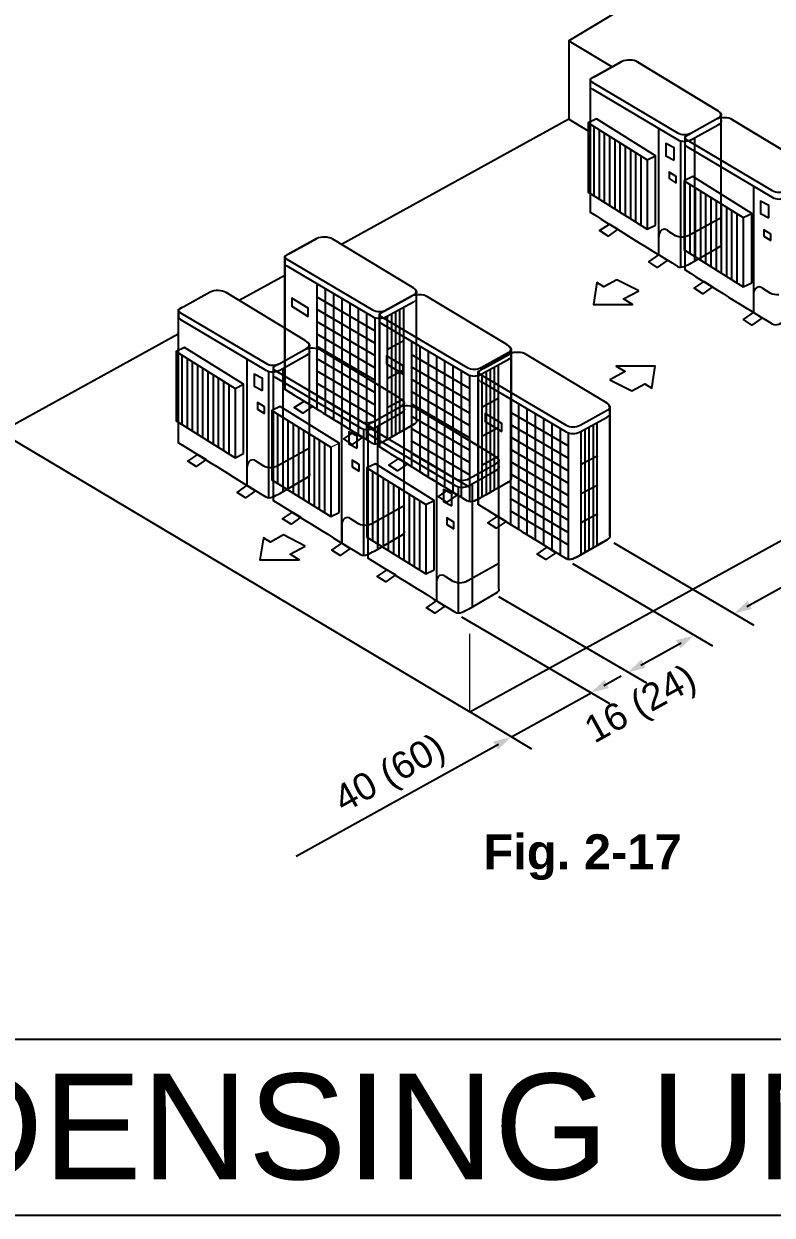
# Model space of a CAD drawing. Header units: inches. Extents: x -22 to 145, y -20 to 61.
# Drawn here: x 57.702 to 59.827, y 17.678 to 21.062 of the extents above; entities that cross this region are included whole.
import ezdxf

# ---------------------------------------------------------------- set-up
doc = ezdxf.new("R2010")
doc.units = ezdxf.units.IN
doc.header["$MEASUREMENT"] = 0
for name, color, linetype in [('GEC_BORDER', 2, 'Continuous'), ('M-DET-MEDIUM', 3, 'Continuous'), ('M-DET-THIN', 9, 'Continuous'), ('M-DET-TXT', 2, 'Continuous'), ('M-DET-WIDE', 255, 'Continuous')]:
    doc.layers.add(name, color=color, linetype=linetype)
doc.layers.add('PDF_Geometry', color=7, linetype='Continuous', true_color=0x231f20)
doc.styles.add('PDF Arial', font='arial.ttf')
doc.styles.add('PDF Arial Bold', font='arialbd.ttf')
doc.styles.add('TITLE1', font='arial.ttf')

msp = doc.modelspace()

# ---------------------------------------------------------------- hatches: boundary and pattern name
at = {"layer": 'M-DET-WIDE'}
h = msp.add_hatch(color=256, dxfattribs=at)
h.paths.add_polyline_path([(59.66983, 20.8176), (59.44554, 20.9536)], flags=0)
h.paths.add_polyline_path([(59.40036, 20.95521), (59.32533, 20.91359)], flags=0)
h.paths.add_polyline_path([(59.31125, 20.90489), (59.30997, 20.90489), (59.30997, 20.52717), (59.31085, 20.52717)], flags=0)
h.paths.add_polyline_path([(59.31085, 20.52717, 0.0021486), (59.5584, 20.37353)], flags=0)
h.paths.add_polyline_path([(59.59789, 20.3832), (59.67404, 20.4273)], flags=0)
h = msp.add_hatch(color=256, dxfattribs=at)
h.paths.add_polyline_path([(59.93878, 20.65389), (59.71446, 20.78988)], flags=0)
h.paths.add_polyline_path([(59.6693, 20.7915), (59.59428, 20.74988)], flags=0)
h.paths.add_polyline_path([(59.58016, 20.74123), (59.5789, 20.74123), (59.5789, 20.36348), (59.57978, 20.36348)], flags=0)
h.paths.add_polyline_path([(59.57978, 20.36348, 0.002198), (59.82732, 20.20985)], flags=0)
h.paths.add_polyline_path([(59.86679, 20.21948), (59.94298, 20.26359)], flags=0)
h = msp.add_hatch(color=256, dxfattribs=at)
h.paths.add_polyline_path([(58.80448, 20.3148), (58.57904, 20.45078)], flags=0)
h.paths.add_polyline_path([(58.53362, 20.45241), (58.45821, 20.41078)], flags=0)
h.paths.add_polyline_path([(58.44405, 20.40213), (58.44276, 20.40213), (58.44276, 20.02436), (58.44364, 20.02436)], flags=0)
h.paths.add_polyline_path([(58.44364, 20.02436, 0.0021488), (58.69247, 19.87074)], flags=0)
h.paths.add_polyline_path([(58.73216, 19.88038), (58.80873, 19.9245)], flags=0)
h = msp.add_hatch(color=256, dxfattribs=at)
h.paths.add_polyline_path([(58.50055, 20.16278), (58.27623, 20.29877)], flags=0)
h.paths.add_polyline_path([(58.23107, 20.30039), (58.15603, 20.25878)], flags=0)
h.paths.add_polyline_path([(58.14196, 20.25013), (58.14068, 20.25013), (58.14068, 19.87236), (58.14155, 19.87236)], flags=0)
h.paths.add_polyline_path([(58.14155, 19.87236, 0.0021372), (58.38908, 19.71874)], flags=0)
h.paths.add_polyline_path([(58.42858, 19.72836), (58.50475, 19.77252)], flags=0)
h = msp.add_hatch(color=256, dxfattribs=at)
h.paths.add_polyline_path([(59.07341, 20.15109), (58.84796, 20.28709)], flags=0)
h.paths.add_polyline_path([(58.80255, 20.28871), (58.72714, 20.24707)], flags=0)
h.paths.add_polyline_path([(58.713, 20.23843), (58.71169, 20.23843), (58.71169, 19.86068), (58.71257, 19.86068)], flags=0)
h.paths.add_polyline_path([(58.71257, 19.86068, 0.00216), (58.96141, 19.70703)], flags=0)
h.paths.add_polyline_path([(59.00108, 19.71668), (59.07765, 19.76084)], flags=0)
h = msp.add_hatch(color=256, dxfattribs=at)
h.paths.add_polyline_path([(58.76948, 19.99909), (58.54516, 20.13509)], flags=0)
h.paths.add_polyline_path([(58.50001, 20.13671), (58.42497, 20.09507)], flags=0)
h.paths.add_polyline_path([(58.41089, 20.08641), (58.40961, 20.08641), (58.40961, 19.70868), (58.41048, 19.70868)], flags=0)
h.paths.add_polyline_path([(58.41048, 19.70868, 0.0021974), (58.65801, 19.55502)], flags=0)
h.paths.add_polyline_path([(58.69751, 19.56467), (58.77368, 19.60881)], flags=0)
h = msp.add_hatch(color=256, dxfattribs=at)
h.paths.add_polyline_path([(59.35405, 19.98741), (59.12858, 20.12341)], flags=0)
h.paths.add_polyline_path([(59.08318, 20.125), (59.00776, 20.08339)], flags=0)
h.paths.add_polyline_path([(58.9936, 20.07473), (58.99233, 20.07473), (58.99233, 19.69698), (58.99319, 19.69698)], flags=0)
h.paths.add_polyline_path([(58.99319, 19.69698, 0.0021677), (59.24204, 19.54336)], flags=0)
h.paths.add_polyline_path([(59.28171, 19.55299), (59.35826, 19.59711)], flags=0)
h = msp.add_hatch(color=256, dxfattribs=at)
h.paths.add_polyline_path([(59.0384, 19.83538), (58.81408, 19.97139)], flags=0)
h.paths.add_polyline_path([(58.76893, 19.97299), (58.69389, 19.93139)], flags=0)
h.paths.add_polyline_path([(58.67983, 19.92273), (58.67853, 19.92273), (58.67853, 19.54499), (58.67941, 19.54499)], flags=0)
h.paths.add_polyline_path([(58.67941, 19.54499, 0.0022166), (58.92694, 19.39135)], flags=0)
h.paths.add_polyline_path([(58.96644, 19.40096), (59.04261, 19.44511)], flags=0)

# ---------------------------------------------------------------- linework, layer by layer
at = {"layer": 'GEC_BORDER', "color": 3}
msp.add_line((54.53358, 18.17848), (64.03358, 18.17848), dxfattribs=at)
msp.add_lwpolyline([(64.03358, 27.34848), (54.53358, 27.34848), (54.53358, 17.67848), (64.03358, 17.67848)], close=True, dxfattribs=at)
at = {"layer": 'M-DET-MEDIUM', "color": 3}
for points in [[(59.42498, 21.11892), (59.24961, 21.01371), (59.24961, 20.79145), (58.60383, 20.43583)], [(59.2496, 21.01363), (59.37299, 20.94003)], [(59.2496, 20.79145), (59.3049, 20.75846)], [(59.3049, 20.78075), (59.47233, 20.67627), (59.47233, 20.47939)], [(59.32105, 20.77102), (59.32105, 20.57475)], [(59.33583, 20.76175), (59.33583, 20.56549)], [(59.35062, 20.75252), (59.35062, 20.55624)], [(59.36541, 20.74327), (59.36541, 20.54699)], [(59.38021, 20.73398), (59.38021, 20.53771)], [(59.39498, 20.72471), (59.39498, 20.52846)], [(59.40976, 20.71548), (59.40976, 20.51921)], [(59.42457, 20.70623), (59.42457, 20.50996)], [(59.43933, 20.69696), (59.43933, 20.50071)], [(59.45412, 20.68768), (59.45412, 20.49145)], [(59.47233, 20.67625), (59.49625, 20.6878)], [(59.57776, 20.61685), (59.74519, 20.51235), (59.74519, 20.31548)], [(59.59393, 20.60711), (59.59393, 20.41085)], [(59.60869, 20.59785), (59.60869, 20.40159)], [(59.6235, 20.5886), (59.6235, 20.39234)], [(59.63828, 20.57935), (59.63828, 20.3831)], [(59.65308, 20.57007), (59.65308, 20.37382)], [(59.66785, 20.56081), (59.66785, 20.36457)], [(59.68264, 20.55157), (59.68264, 20.3553)], [(59.69743, 20.54232), (59.69743, 20.34606)], [(59.71221, 20.53307), (59.71221, 20.3368)], [(59.72697, 20.52378), (59.72697, 20.32755)], [(59.74519, 20.51235), (59.76912, 20.52388)], [(58.44276, 20.34713), (58.31369, 20.27606)], [(58.14068, 20.18078), (57.63603, 19.90288), (58.96903, 19.1078), (60.58258, 19.99638), (60.58258, 20.2186), (60.75797, 20.32378)], [(58.13444, 20.13145), (58.30187, 20.02695), (58.30187, 19.83009)], [(58.1506, 20.12171), (58.1506, 19.92546)], [(58.16537, 20.11245), (58.16537, 19.9162)], [(58.18016, 20.10321), (58.18016, 19.90693)], [(58.19494, 20.09396), (58.19494, 19.89768)], [(58.20975, 20.08467), (58.20975, 19.88842)], [(58.22453, 20.07541), (58.22453, 19.87916)], [(58.2393, 20.06618), (58.2393, 19.86991)], [(58.25411, 20.05692), (58.25411, 19.86067)], [(58.26887, 20.04767), (58.26887, 19.85141)], [(58.28365, 20.03839), (58.28365, 19.84214)], [(58.30187, 20.02695), (58.3258, 20.03849)], [(58.40643, 19.96393), (58.57386, 19.85945), (58.57386, 19.66259)], [(58.4226, 19.9542), (58.4226, 19.75795)], [(58.43737, 19.94493), (58.43737, 19.74868)], [(58.45216, 19.9357), (58.45216, 19.73943)], [(58.46694, 19.92645), (58.46694, 19.73018)], [(58.48175, 19.91717), (58.48175, 19.72091)], [(58.49651, 19.90791), (58.49651, 19.71166)], [(58.5113, 19.89867), (58.5113, 19.70241)], [(58.52611, 19.88942), (58.52611, 19.69316)], [(58.54087, 19.88016), (58.54087, 19.68388)], [(58.55565, 19.87088), (58.55565, 19.67463)], [(58.67643, 19.80135), (58.84386, 19.69685), (58.84386, 19.49999)], [(58.6926, 19.79161), (58.6926, 19.59535)], [(58.70736, 19.78235), (58.70736, 19.58609)], [(58.72215, 19.77311), (58.72215, 19.57684)], [(58.73694, 19.76386), (58.73694, 19.56759)], [(58.75173, 19.75457), (58.75173, 19.55832)], [(58.76653, 19.74531), (58.76653, 19.54906)], [(58.7813, 19.73607), (58.7813, 19.53981)], [(58.7961, 19.72682), (58.7961, 19.53056)], [(58.81086, 19.71757), (58.81086, 19.52131)], [(58.82565, 19.70828), (58.82565, 19.51205)], [(58.84386, 19.69685), (58.86778, 19.70839)]]:
    msp.add_lwpolyline(points, dxfattribs=at)
for points in [[(59.49625, 20.49092), (59.49625, 20.6878), (59.3288, 20.79228), (59.3049, 20.78074), (59.3049, 20.58389), (59.47233, 20.47939)], [(59.76912, 20.32703), (59.76912, 20.52388), (59.60168, 20.62838), (59.57778, 20.61685), (59.57778, 20.41999), (59.74519, 20.31549)], [(58.3258, 19.84161), (58.3258, 20.03849), (58.15836, 20.14298), (58.13446, 20.13146), (58.13446, 19.93459), (58.30187, 19.83009)], [(58.59779, 19.67411), (58.59779, 19.87099), (58.43035, 19.97548), (58.40644, 19.96393), (58.40644, 19.76709), (58.57387, 19.66259)], [(58.86778, 19.51152), (58.86778, 19.70839), (58.70033, 19.81288), (58.67643, 19.80135), (58.67643, 19.60449), (58.84387, 19.49999)]]:
    msp.add_lwpolyline(points, close=True, dxfattribs=at)
at = {"layer": 'M-DET-THIN', "color": 9}
for points in [[(59.31632, 20.87732), (59.5584, 20.73366)], [(59.50493, 20.76606), (59.50493, 20.40777)], [(59.59789, 20.73343), (59.67404, 20.77567)], [(59.56648, 20.72991), (59.56648, 20.37159)], [(59.58523, 20.7136), (59.82732, 20.56995)], [(59.60715, 20.73818), (59.60715, 20.39024)], [(59.77386, 20.60235), (59.77386, 20.24406)], [(59.68223, 20.51157), (59.59466, 20.46291)], [(58.44916, 20.3745), (58.69247, 20.23085)], [(58.53414, 20.32434), (58.53414, 19.96807)], [(58.55765, 20.31045), (58.55765, 19.9536)], [(58.69837, 20.19068), (58.53351, 20.28692)], [(58.58115, 20.29542), (58.58115, 19.93793)], [(58.60466, 20.28155), (58.60466, 19.92349)], [(58.73216, 20.23063), (58.80873, 20.27289)], [(58.69837, 20.15561), (58.53351, 20.25186)], [(58.62818, 20.26768), (58.62818, 19.90902)], [(58.65166, 20.2538), (58.65166, 19.8946)], [(58.67518, 20.23992), (58.67518, 19.88016)], [(58.74569, 20.2381), (58.74569, 19.88818)], [(58.75744, 20.24457), (58.75744, 19.89496)], [(58.76919, 20.25109), (58.76919, 19.90171)], [(58.78096, 19.9085), (58.78096, 20.25756)], [(58.14703, 20.2225), (58.3891, 20.07884)], [(58.69837, 20.12055), (58.53351, 20.21677)], [(58.69868, 20.22746), (58.69868, 19.86845)], [(58.71807, 20.21082), (58.96141, 20.06716)], [(58.73393, 20.23161), (58.73393, 19.88142)], [(58.69837, 20.08545), (58.53351, 20.1817)], [(58.69837, 20.05038), (58.53351, 20.1466)], [(58.76948, 19.99909), (58.54516, 20.13509)], [(58.7695, 19.99907), (58.54516, 20.13507)], [(58.7695, 19.99909), (58.54518, 20.13509)], [(58.78228, 20.16249), (58.73357, 20.1367)], [(58.80305, 20.16061), (58.80305, 19.80441)], [(58.82657, 20.14675), (58.82657, 19.78989)], [(58.33565, 20.11125), (58.33565, 19.75295)], [(58.4286, 20.07864), (58.50476, 20.12088)], [(58.69837, 20.0153), (58.53351, 20.11155)], [(58.9673, 20.027), (58.80243, 20.12323)], [(58.85008, 20.13175), (58.85008, 19.77427)], [(58.87358, 20.11786), (58.87358, 19.75978)], [(58.89708, 20.10396), (58.89708, 19.74535)], [(59.00108, 20.06693), (59.07765, 20.1092)], [(58.39721, 20.0751), (58.39721, 19.7168)], [(58.43787, 20.08338), (58.43787, 19.73543)], [(58.69837, 19.98023), (58.53351, 20.07645)], [(58.78228, 20.07942), (58.73357, 20.05364)], [(58.9673, 19.99192), (58.80243, 20.08814)], [(58.9206, 20.09011), (58.9206, 19.73091)], [(58.9441, 20.07624), (58.9441, 19.71648)], [(59.00286, 20.06793), (59.00286, 19.71771)], [(59.01461, 20.07441), (59.01461, 19.72449)], [(59.02636, 20.08091), (59.02636, 19.73127)], [(59.03812, 20.08738), (59.03812, 19.73803)], [(59.04989, 19.74481), (59.04989, 20.09384)], [(58.41596, 20.05881), (58.65803, 19.91514)], [(58.69837, 19.94514), (58.53351, 20.04138)], [(58.9673, 19.95685), (58.80243, 20.05307)], [(58.96761, 20.06375), (58.96761, 19.70475)], [(58.99868, 20.04713), (59.24204, 19.90345)], [(58.69837, 19.91006), (58.53351, 20.0063)], [(58.9673, 19.92175), (58.80243, 20.01799)], [(59.05121, 19.9988), (59.0025, 19.973)], [(58.78228, 19.99759), (58.73357, 19.9718)], [(58.9673, 19.88668), (58.80243, 19.98293)], [(59.08369, 19.99695), (59.08369, 19.64068)], [(59.10718, 19.98306), (59.10718, 19.62621)], [(59.13069, 19.96805), (59.13069, 19.61056)], [(58.60458, 19.94759), (58.60458, 19.58924)], [(58.69753, 19.91493), (58.77369, 19.95717)], [(58.9673, 19.85161), (58.80243, 19.94782)], [(59.24791, 19.86331), (59.08305, 19.95953)], [(59.15421, 19.95417), (59.15421, 19.59609)], [(59.17769, 19.94028), (59.17769, 19.58164)], [(59.28171, 19.90325), (59.35826, 19.94549)], [(58.66614, 19.91141), (58.66614, 19.55309)], [(58.70678, 19.91968), (58.70678, 19.57174)], [(58.9673, 19.81653), (58.80243, 19.91278)], [(59.05121, 19.91574), (59.0025, 19.88995)], [(59.24791, 19.82823), (59.08305, 19.92448)], [(59.20122, 19.92641), (59.20122, 19.56723)], [(59.22472, 19.91253), (59.22472, 19.55275)], [(59.24823, 19.90007), (59.24823, 19.54106)], [(59.28347, 19.90423), (59.28347, 19.55403)], [(59.29523, 19.91071), (59.29523, 19.56078)], [(59.30698, 19.9172), (59.30698, 19.56756)], [(59.31875, 19.9237), (59.31875, 19.57434)], [(59.33048, 19.5811), (59.33048, 19.93017)], [(58.68485, 19.89511), (58.92694, 19.75143)], [(58.9673, 19.78145), (58.80243, 19.87767)], [(59.24791, 19.79314), (59.08305, 19.88936)], [(58.51294, 19.85677), (58.42536, 19.8081)], [(58.9673, 19.74636), (58.80243, 19.84261)], [(59.05121, 19.83388), (59.0025, 19.8081)], [(59.24791, 19.75807), (59.08305, 19.85431)], [(59.33185, 19.83511), (59.28312, 19.80932)], [(58.33568, 19.80271), (58.33568, 19.75213)], [(59.24791, 19.72299), (59.08305, 19.81923)], [(58.87347, 19.78386), (58.87347, 19.42557)], [(58.96644, 19.75125), (59.04261, 19.79348)], [(59.24791, 19.68791), (59.08305, 19.78416)], [(58.93503, 19.7477), (58.93503, 19.38942)], [(58.97569, 19.75599), (58.97569, 19.40803)], [(59.24791, 19.65282), (59.08305, 19.74906)], [(59.33185, 19.75205), (59.28312, 19.72625)], [(59.24791, 19.61775), (59.08305, 19.714)], [(58.78187, 19.69307), (58.69429, 19.64441)], [(59.24791, 19.58267), (59.08305, 19.67891)], [(59.33185, 19.67021), (59.28312, 19.64442)], [(58.60461, 19.63902), (58.60461, 19.58845)], [(59.05079, 19.52938), (58.96319, 19.48071)], [(58.8735, 19.47531), (58.8735, 19.42474)]]:
    msp.add_lwpolyline(points, dxfattribs=at)
for points in [[(59.54907, 20.67524), (59.54907, 20.7097), (59.52543, 20.72221), (59.52543, 20.68774)], [(59.55469, 20.61025), (59.55469, 20.62889), (59.53487, 20.64131), (59.53487, 20.62267)], [(59.818, 20.51155), (59.818, 20.54602), (59.79437, 20.55849), (59.79437, 20.52405)], [(59.82361, 20.44655), (59.82361, 20.46521), (59.80379, 20.47761), (59.80379, 20.45896)], [(59.4485, 20.30374), (59.38625, 20.33549), (59.34935, 20.31528), (59.32964, 20.32736), (59.31975, 20.26534), (59.43066, 20.26534), (59.40544, 20.28081)], [(58.50985, 20.23141), (58.50985, 20.25478), (58.46285, 20.28332), (58.46285, 20.25995)], [(58.77879, 20.06771), (58.77879, 20.09109), (58.73179, 20.11963), (58.73179, 20.09625)], [(58.3798, 20.02043), (58.3798, 20.05488), (58.35615, 20.06739), (58.35615, 20.03293)], [(59.36651, 20.0515), (59.42878, 20.01977), (59.46568, 20.03998), (59.48536, 20.02789), (59.49528, 20.08993), (59.38433, 20.08993), (59.40955, 20.07441)], [(58.38539, 19.95543), (58.38539, 19.9741), (58.36558, 19.9865), (58.36558, 19.96788)], [(59.0594, 19.90402), (59.0594, 19.92739), (59.01237, 19.95596), (59.01237, 19.93256)], [(58.64873, 19.85674), (58.64873, 19.8912), (58.62508, 19.90371), (58.62508, 19.86921)], [(58.65432, 19.79175), (58.65432, 19.81038), (58.63451, 19.82282), (58.63451, 19.80418)], [(58.91762, 19.69305), (58.91762, 19.7275), (58.894, 19.74), (58.894, 19.70555)], [(58.92323, 19.62805), (58.92323, 19.6467), (58.90341, 19.6591), (58.90341, 19.64048)], [(58.50139, 19.57878), (58.43911, 19.61052), (58.40221, 19.59031), (58.38254, 19.60241), (58.37262, 19.54034), (58.48354, 19.54034), (58.45832, 19.55586)]]:
    msp.add_lwpolyline(points, close=True, dxfattribs=at)
for points in [[(59.57689, 20.45646, -0.1450457), (59.55294, 20.46061), (59.53207, 20.47385)], [(59.84583, 20.29275, -0.1439011), (59.82186, 20.29691), (59.80101, 20.31016)], [(58.40761, 19.80166, -0.1444016), (58.38365, 19.80581), (58.3628, 19.81906)], [(58.67654, 19.63799, -0.144665), (58.65258, 19.6421), (58.63173, 19.65534)], [(58.94547, 19.47428, -0.1453519), (58.92148, 19.47843), (58.90062, 19.49166)]]:
    msp.add_lwpolyline(points, format="xyb", dxfattribs=at)
for points in [[(59.67404, 20.77567), (59.68173, 20.77943), (59.68501, 20.78425), (59.68223, 20.78902)], [(59.5584, 20.73366), (59.57041, 20.72645), (59.58504, 20.72714), (59.59789, 20.73343)], [(59.57978, 20.71845), (59.58048, 20.71699), (59.58225, 20.71541), (59.58523, 20.7136)], [(59.82732, 20.56995), (59.83936, 20.56275), (59.854, 20.56343), (59.86679, 20.56974)], [(59.51435, 20.4772), (59.50637, 20.47323), (59.50494, 20.45749), (59.50494, 20.45749)], [(59.53207, 20.47385), (59.53207, 20.47385), (59.52476, 20.48235), (59.51435, 20.4772)], [(59.59466, 20.46291), (59.59466, 20.46291), (59.58525, 20.45749), (59.57689, 20.45646)], [(58.44364, 20.37934), (58.44436, 20.37789), (58.44612, 20.37631), (58.44916, 20.3745)], [(59.78328, 20.31348), (59.7753, 20.30952), (59.77389, 20.2938), (59.77389, 20.2938)], [(59.80101, 20.31016), (59.80101, 20.31016), (59.79369, 20.31867), (59.78328, 20.31348)], [(58.14157, 20.22734), (58.14228, 20.22588), (58.14401, 20.22431), (58.14703, 20.2225)], [(58.69247, 20.23085), (58.70455, 20.22367), (58.71928, 20.22434), (58.73216, 20.23063)], [(58.71257, 20.21563), (58.7133, 20.21418), (58.71504, 20.21263), (58.71807, 20.21082)], [(58.50476, 20.12088), (58.51244, 20.12464), (58.51572, 20.12943), (58.51294, 20.13421)], [(59.07765, 20.1092), (59.08536, 20.11296), (59.08865, 20.11775), (59.08587, 20.12253)], [(58.3891, 20.07884), (58.40111, 20.07166), (58.41578, 20.07232), (58.4286, 20.07864)], [(58.96141, 20.06716), (58.9735, 20.05995), (58.98819, 20.06064), (59.00108, 20.06693)], [(58.77369, 19.95717), (58.78137, 19.96095), (58.78465, 19.96575), (58.78187, 19.97053)], [(59.35826, 19.94549), (59.36598, 19.94927), (59.36928, 19.95405), (59.36648, 19.95885)], [(58.65803, 19.91514), (58.67005, 19.90795), (58.68471, 19.90863), (58.69753, 19.91493)], [(58.67941, 19.89995), (58.68011, 19.8985), (58.68186, 19.89691), (58.68485, 19.89511)], [(59.24204, 19.90345), (59.25411, 19.89627), (59.26882, 19.89695), (59.28171, 19.90325)], [(58.34507, 19.82238), (58.3371, 19.81842), (58.33568, 19.80271), (58.33568, 19.80271)], [(58.3628, 19.81906), (58.3628, 19.81906), (58.35547, 19.82756), (58.34507, 19.82238)], [(58.42536, 19.8081), (58.42536, 19.8081), (58.41597, 19.80271), (58.40761, 19.80166)], [(59.04261, 19.79348), (59.05028, 19.79725), (59.05357, 19.80203), (59.05079, 19.80685)], [(58.92694, 19.75143), (58.93897, 19.74425), (58.95362, 19.74493), (58.96644, 19.75125)], [(58.63173, 19.65534), (58.63173, 19.65534), (58.62441, 19.66385), (58.61398, 19.65867)], [(58.61398, 19.65867), (58.60601, 19.65473), (58.60461, 19.63902), (58.60461, 19.63902)], [(58.69429, 19.64441), (58.69429, 19.64441), (58.6849, 19.63902), (58.67654, 19.63799)], [(58.8829, 19.49498), (58.87493, 19.49102), (58.8735, 19.47531), (58.8735, 19.47531)], [(58.90062, 19.49166), (58.90062, 19.49166), (58.89333, 19.50018), (58.8829, 19.49498)], [(58.96319, 19.48071), (58.96319, 19.48071), (58.95382, 19.47531), (58.94547, 19.47428)]]:
    msp.add_open_spline(points, degree=3, dxfattribs=at)
at = {"layer": 'M-DET-TXT'}
for points in [[(59.75547, 19.40756), (60.44297, 19.78842)], [(59.77575, 19.35327), (59.37821, 19.58713)], [(59.65882, 19.29478), (59.26128, 19.52866)], [(59.47175, 19.18957), (59.05079, 19.4351)], [(59.36651, 19.13111), (58.94557, 19.37664)], [(59.45407, 19.2406), (59.56872, 19.30449)], [(59.34916, 19.18292), (59.39864, 19.21031)], [(59.08728, 19.03741), (59.31465, 19.16336)], [(59.1444, 19.00256), (58.96897, 19.10771)], [(58.47496, 18.69813), (59.04983, 19.01661)]]:
    msp.add_lwpolyline(points, dxfattribs=at)
for points in [[(59.75704, 19.42346), (59.72003, 19.38774), (59.76994, 19.40018)], [(59.56715, 19.28857), (59.60418, 19.3243), (59.55426, 19.31186)], [(59.45564, 19.2565), (59.41862, 19.22078), (59.46854, 19.23321)], [(59.35073, 19.19882), (59.31372, 19.16309), (59.36364, 19.17553)], [(59.04826, 19.0007), (59.08528, 19.03643), (59.03536, 19.02399)]]:
    msp.add_solid(points, dxfattribs=at)
at = {"layer": 'M-DET-WIDE'}
for points in [[(59.40036, 20.95521), (59.32533, 20.91359)], [(59.40035, 20.95521), (59.32533, 20.91359), (59.40036, 20.95521)], [(59.44554, 20.9536), (59.66983, 20.8176), (59.44553, 20.9536)], [(59.66983, 20.8176), (59.44554, 20.9536)], [(59.31125, 20.90489), (59.30997, 20.90489), (59.30997, 20.88213), (59.31085, 20.88213)], [(59.3163, 20.89655), (59.5584, 20.75288)], [(59.66929, 20.7915), (59.59426, 20.74989)], [(59.6693, 20.7915), (59.59428, 20.74988)], [(59.6693, 20.7915), (59.59428, 20.74988)], [(59.59787, 20.7527), (59.67404, 20.79492)], [(59.68223, 20.44066), (59.68223, 20.79973)], [(59.68223, 20.78902), (59.68223, 20.79973)], [(59.93878, 20.65389), (59.71446, 20.78988)], [(59.58523, 20.73285), (59.82732, 20.5892)], [(58.53362, 20.45241), (58.45821, 20.41078), (58.53364, 20.45241)], [(58.53364, 20.45241), (58.45821, 20.41078), (58.53362, 20.45241)], [(58.8045, 20.3148), (58.57903, 20.4508)], [(58.8045, 20.31481), (58.57903, 20.4508)], [(58.80448, 20.3148), (58.57904, 20.45078)], [(58.80448, 20.3148), (58.57904, 20.45078)], [(59.59789, 20.3832), (59.67404, 20.4273)], [(58.44405, 20.40213), (58.44276, 20.40213), (58.44276, 20.37934), (58.44364, 20.37934)], [(58.44915, 20.39375), (58.69247, 20.2501)], [(58.23107, 20.30039), (58.15603, 20.25878)], [(58.23108, 20.30039), (58.15604, 20.25878)], [(58.23108, 20.30038), (58.15605, 20.2588)], [(58.50055, 20.16278), (58.27623, 20.29877)], [(58.50058, 20.16278), (58.27625, 20.29878)], [(58.50057, 20.16278), (58.27625, 20.29877)], [(58.72715, 20.24707), (58.80255, 20.28871), (58.72714, 20.24707)], [(58.80255, 20.28871), (58.72714, 20.24707)], [(58.80255, 20.2887), (58.72715, 20.24709)], [(58.73215, 20.24989), (58.80875, 20.29216)], [(58.81694, 19.93784), (58.81694, 20.29695)], [(58.81696, 19.93784), (58.81696, 20.29693)], [(58.81696, 20.28623), (58.81696, 20.29693)], [(59.07341, 20.15109), (58.84796, 20.28709)], [(59.07341, 20.15109), (58.84796, 20.28709)], [(59.07341, 20.15107), (58.84797, 20.28709)], [(59.07341, 20.1511), (58.84797, 20.28709)], [(58.14197, 20.25013), (58.14069, 20.25013), (58.14069, 20.22734), (58.14157, 20.22734)], [(58.14701, 20.24175), (58.3891, 20.09809)], [(58.713, 20.23843), (58.71169, 20.23843), (58.71169, 19.86068), (58.71257, 19.86068), (58.71171, 19.86068), (58.71171, 20.23843), (58.71298, 20.23843)], [(58.71805, 20.23006), (58.9614, 20.08641)], [(58.50001, 20.13671), (58.42497, 20.09507)], [(58.50003, 20.1367), (58.42497, 20.09509)], [(58.50003, 20.13671), (58.42498, 20.09507)], [(58.42861, 20.09788), (58.50478, 20.14013)], [(58.51293, 19.78584), (58.51293, 20.14492)], [(58.51294, 20.13421), (58.51294, 20.14492)], [(59.0011, 20.08618), (59.07765, 20.12843)], [(59.08318, 20.125), (59.00776, 20.08339), (59.08316, 20.12502)], [(59.08318, 20.125), (59.00776, 20.08339)], [(59.08318, 20.12502), (59.00778, 20.08341)], [(59.08587, 20.12253), (59.08587, 20.13323)], [(59.35404, 19.98741), (59.12857, 20.12341)], [(59.35404, 19.98739), (59.12857, 20.12339)], [(59.35405, 19.98741), (59.12858, 20.12341)], [(59.35405, 19.98741), (59.12858, 20.12341)], [(58.41594, 20.07805), (58.65803, 19.93439)], [(58.9936, 20.07473), (58.99233, 20.07473), (58.99233, 19.69698), (58.99319, 19.69698), (58.99235, 19.69698), (58.99235, 20.07473), (58.99362, 20.07473)], [(58.9936, 20.07473), (58.99233, 20.07473), (58.99233, 20.05193), (58.99319, 20.05193)], [(58.99866, 20.06635), (59.24203, 19.92271)], [(59.31875, 20.0087), (59.30698, 20.01578)], [(59.33048, 20.0016), (59.31875, 20.00868)], [(58.76893, 19.97299), (58.69389, 19.93139)], [(58.69751, 19.9342), (58.77369, 19.97642)], [(58.78186, 19.62216), (58.78186, 19.98121)], [(58.78187, 19.97053), (58.78187, 19.98121)], [(58.81408, 19.97139), (59.0384, 19.83538), (58.81408, 19.97138)], [(59.36648, 19.61043), (59.36648, 19.96956), (59.36648, 19.61048)], [(59.36648, 19.95885), (59.36648, 19.96956)], [(59.28171, 19.92252), (59.35826, 19.96475)], [(58.68485, 19.91436), (58.92694, 19.7707)], [(58.74569, 19.88818), (58.73393, 19.88142), (58.73216, 19.88038), (58.80873, 19.9245)], [(58.76919, 19.90171), (58.75744, 19.89496), (58.74568, 19.88818)], [(58.80875, 19.9245), (58.78096, 19.9085), (58.76919, 19.90173)], [(58.96641, 19.77049), (59.04261, 19.81274)], [(59.05079, 19.45846), (59.05079, 19.81755)], [(59.05079, 19.80685), (59.05079, 19.81755)], [(58.42858, 19.72836), (58.50475, 19.77252)], [(59.02636, 19.73127), (59.01461, 19.72449), (59.00286, 19.71771), (59.0011, 19.71668)], [(59.07766, 19.76082), (59.04989, 19.74481), (59.03812, 19.73803), (59.02636, 19.73128)], [(58.69751, 19.56467), (58.77368, 19.60881)], [(59.28171, 19.55299), (59.35826, 19.59711), (59.33048, 19.5811), (59.31875, 19.57434), (59.30698, 19.56756), (59.29522, 19.5608)], [(59.29523, 19.56078), (59.28347, 19.55403), (59.28171, 19.553)], [(58.96644, 19.40096), (59.04261, 19.44511)]]:
    msp.add_lwpolyline(points, dxfattribs=at)
for points in [[(59.31125, 20.90489), (59.30997, 20.90489), (59.30997, 20.52717), (59.31085, 20.52717, 0.0021486), (59.5584, 20.37353)], [(59.58016, 20.74123), (59.5789, 20.74123), (59.5789, 20.36348), (59.57978, 20.36348, 0.002198), (59.82732, 20.20985)], [(58.14196, 20.25013), (58.14068, 20.25013), (58.14068, 19.87236), (58.14155, 19.87236, 0.0021372), (58.38908, 19.71874)], [(58.41089, 20.08641), (58.40961, 20.08641), (58.40961, 19.70868), (58.41048, 19.70868, 0.0021974), (58.65801, 19.55502)], [(58.67983, 19.92273), (58.67853, 19.92273), (58.67853, 19.54499), (58.67941, 19.54499, 0.0022166), (58.92694, 19.39135)]]:
    msp.add_lwpolyline(points, format="xyb", dxfattribs=at)
for points in [[(59.71446, 20.78988), (59.93878, 20.65389)], [(59.38922, 20.47927), (59.36107, 20.45961), (59.3371, 20.47514), (59.36522, 20.49377)], [(59.52893, 20.39023), (59.50079, 20.37056), (59.4768, 20.38609), (59.50496, 20.40577)], [(58.44364, 20.02436), (58.44276, 20.02436), (58.44276, 20.40213), (58.44405, 20.40213), (58.44276, 20.40213), (58.44276, 20.02436)], [(59.65816, 20.3156), (59.62998, 20.29591), (59.60603, 20.31145), (59.63418, 20.33009)], [(59.79789, 20.22653), (59.76973, 20.20686), (59.74573, 20.22239), (59.77389, 20.24206)], [(59.08587, 20.13323), (59.08587, 19.77416)], [(58.52243, 19.9765), (58.49414, 19.95682), (58.47003, 19.97235), (58.49833, 19.99099)], [(58.66287, 19.88743), (58.63458, 19.86777), (58.61047, 19.8833), (58.63876, 19.90298)], [(58.21993, 19.8245), (58.19178, 19.80481), (58.1678, 19.82035), (58.19594, 19.83899)], [(58.79136, 19.81281), (58.76305, 19.79313), (58.73896, 19.80866), (58.76725, 19.8273)], [(58.35966, 19.73543), (58.33151, 19.71574), (58.30754, 19.73128), (58.33569, 19.75096)], [(58.9318, 19.72375), (58.90351, 19.70406), (58.87941, 19.7196), (58.90771, 19.73928)], [(58.48886, 19.6608), (58.46071, 19.64111), (58.43672, 19.65666), (58.46489, 19.6753)], [(59.07197, 19.6491), (59.04366, 19.62943), (59.01957, 19.64496), (59.04786, 19.6636)], [(58.6286, 19.57174), (58.60044, 19.55206), (58.57647, 19.5676), (58.60461, 19.5873)], [(59.21241, 19.56006), (59.18411, 19.54038), (59.16001, 19.55592), (59.1883, 19.57559)], [(58.75778, 19.49713), (58.72962, 19.47742), (58.70564, 19.49296), (58.7338, 19.51159)], [(58.89751, 19.40805), (58.86935, 19.38838), (58.84539, 19.40389), (58.87351, 19.42357)]]:
    msp.add_lwpolyline(points, close=True, dxfattribs=at)
for points in [[(58.44364, 20.02436, 0.0021488), (58.69247, 19.87074, -0.000444), (58.55765, 19.9536, -0.0003433), (58.53414, 19.96806, -0.0045232)], [(58.71257, 19.86068, 0.00216), (58.96141, 19.70703, -0.0003903), (58.82657, 19.78989, -0.0001551), (58.80305, 19.80439, -0.0049187)], [(58.99319, 19.69698, 0.0021677), (59.24204, 19.54336, -0.0003616), (59.10718, 19.62621, 0.0006153), (59.08371, 19.64067, -0.0047654)]]:
    msp.add_lwpolyline(points, format="xyb", close=True, dxfattribs=at)
for points in [[(59.44553, 20.9536), (59.43351, 20.96078), (59.41316, 20.96152), (59.40035, 20.95521)], [(59.44554, 20.9536), (59.43353, 20.96078), (59.41318, 20.9615), (59.40036, 20.95521)], [(59.44554, 20.9536), (59.43353, 20.96078), (59.41318, 20.9615), (59.40036, 20.95521)], [(59.44554, 20.9536), (59.43353, 20.96078), (59.41318, 20.9615), (59.40036, 20.95521)], [(59.32533, 20.91359), (59.3125, 20.90728), (59.30428, 20.90375), (59.3163, 20.89655)], [(59.32533, 20.91359), (59.31851, 20.91023), (59.31311, 20.90768), (59.31125, 20.90489)], [(59.32533, 20.91359), (59.31851, 20.91023), (59.31311, 20.90768), (59.31125, 20.90489)], [(59.32533, 20.91359), (59.31851, 20.91023), (59.31311, 20.90768), (59.31125, 20.90489)], [(59.68223, 20.79973), (59.68618, 20.80538), (59.67905, 20.81206), (59.66983, 20.8176)], [(59.68223, 20.79973), (59.68618, 20.80538), (59.67905, 20.81206), (59.66983, 20.8176)], [(59.67404, 20.79492), (59.68687, 20.80121), (59.68186, 20.81038), (59.66983, 20.8176)], [(59.68223, 20.79973), (59.68618, 20.80538), (59.67905, 20.81206), (59.66983, 20.8176)], [(59.71446, 20.78988), (59.70244, 20.79706), (59.68211, 20.79781), (59.66929, 20.7915)], [(59.71446, 20.78988), (59.70246, 20.79707), (59.68212, 20.79781), (59.6693, 20.7915)], [(59.71446, 20.78988), (59.70246, 20.79707), (59.68212, 20.79781), (59.6693, 20.7915)], [(59.71446, 20.78988), (59.70246, 20.79707), (59.68212, 20.79781), (59.6693, 20.7915)], [(59.5584, 20.75288), (59.5704, 20.7457), (59.58504, 20.74639), (59.59787, 20.7527)], [(59.59426, 20.74989), (59.58144, 20.74357), (59.57322, 20.74006), (59.58523, 20.73285)], [(59.59428, 20.74988), (59.58746, 20.74655), (59.58205, 20.74396), (59.58016, 20.74123)], [(59.59428, 20.74988), (59.58746, 20.74655), (59.58205, 20.74396), (59.58016, 20.74123)], [(59.59428, 20.74988), (59.58746, 20.74655), (59.58205, 20.74396), (59.58016, 20.74123)], [(59.82732, 20.5892), (59.83935, 20.58199), (59.85398, 20.58268), (59.86679, 20.58898)], [(58.57904, 20.45078), (58.56696, 20.45799), (58.54651, 20.4587), (58.53362, 20.45241)], [(58.57904, 20.45078), (58.56696, 20.45799), (58.54651, 20.4587), (58.53362, 20.45241)], [(58.57904, 20.45078), (58.56696, 20.45799), (58.54651, 20.4587), (58.53362, 20.45241)], [(58.57903, 20.4508), (58.56694, 20.45798), (58.5465, 20.4587), (58.53364, 20.45241)], [(58.57903, 20.4508), (58.56694, 20.45799), (58.5465, 20.4587), (58.53364, 20.45241)], [(59.67404, 20.4273), (59.68173, 20.43107), (59.68501, 20.43586), (59.68223, 20.44066)], [(58.45821, 20.41078), (58.44532, 20.40448), (58.43707, 20.40096), (58.44915, 20.39375)], [(58.45821, 20.41078), (58.45137, 20.40743), (58.44593, 20.40486), (58.44405, 20.40213)], [(58.45821, 20.41078), (58.45137, 20.40743), (58.44593, 20.40486), (58.44405, 20.40213)], [(58.45821, 20.41078), (58.45137, 20.40743), (58.44593, 20.40486), (58.44405, 20.40213)], [(58.45821, 20.41078), (58.45137, 20.40743), (58.44593, 20.40486), (58.44405, 20.40213)], [(59.5584, 20.37353), (59.57041, 20.36631), (59.58504, 20.37688), (59.59789, 20.3832)], [(59.5584, 20.37353), (59.57041, 20.36631), (59.58504, 20.37688), (59.59789, 20.3832)], [(58.27623, 20.29877), (58.26422, 20.30596), (58.24389, 20.3067), (58.23107, 20.30039)], [(58.27623, 20.29877), (58.26422, 20.30596), (58.24389, 20.3067), (58.23107, 20.30039)], [(58.27625, 20.29878), (58.26423, 20.30596), (58.2439, 20.3067), (58.23108, 20.30038)], [(58.27625, 20.29877), (58.26423, 20.30596), (58.2439, 20.3067), (58.23108, 20.30039)], [(58.81696, 20.29693), (58.8209, 20.30257), (58.81376, 20.30927), (58.80448, 20.3148)], [(58.81696, 20.29693), (58.8209, 20.30257), (58.81376, 20.30927), (58.80448, 20.3148)], [(58.81696, 20.29693), (58.8209, 20.30257), (58.81376, 20.30927), (58.80448, 20.3148)], [(58.81694, 20.29695), (58.8209, 20.30259), (58.81376, 20.30925), (58.8045, 20.31481)], [(58.80875, 20.29216), (58.82164, 20.29843), (58.81657, 20.3076), (58.8045, 20.3148)], [(58.84797, 20.28709), (58.83587, 20.29428), (58.81544, 20.295), (58.80255, 20.28871)], [(58.15605, 20.2588), (58.14323, 20.25246), (58.135, 20.24895), (58.14701, 20.24175)], [(58.15603, 20.25878), (58.14921, 20.25542), (58.14382, 20.25285), (58.14196, 20.25013)], [(58.15603, 20.25878), (58.14921, 20.25542), (58.14382, 20.25285), (58.14196, 20.25013)], [(58.15604, 20.25878), (58.14922, 20.25542), (58.14383, 20.25285), (58.14197, 20.25013)], [(58.69247, 20.2501), (58.70455, 20.24289), (58.71926, 20.24359), (58.73215, 20.24989)], [(58.72715, 20.24709), (58.71425, 20.24077), (58.706, 20.23727), (58.71805, 20.23006)], [(58.72715, 20.24707), (58.72029, 20.24373), (58.71486, 20.24117), (58.71298, 20.23843)], [(58.72714, 20.24707), (58.72029, 20.24373), (58.71487, 20.24117), (58.713, 20.23843)], [(58.72714, 20.24707), (58.72029, 20.24373), (58.71487, 20.24117), (58.713, 20.23843)], [(58.72714, 20.24707), (58.72029, 20.24373), (58.71487, 20.24117), (58.713, 20.23843)], [(59.82732, 20.20985), (59.83936, 20.20266), (59.854, 20.2132), (59.86679, 20.21948)], [(59.82732, 20.20985), (59.83936, 20.20266), (59.854, 20.2132), (59.86679, 20.21948)], [(58.54516, 20.13509), (58.53314, 20.14227), (58.51282, 20.14299), (58.50001, 20.13671)], [(58.54516, 20.13509), (58.53314, 20.14227), (58.51282, 20.14299), (58.50001, 20.13671)], [(58.54516, 20.13507), (58.53314, 20.14225), (58.51283, 20.14299), (58.50003, 20.1367)], [(58.54518, 20.13509), (58.53315, 20.14227), (58.51283, 20.14299), (58.50003, 20.13671)], [(58.51293, 20.14492), (58.51686, 20.15059), (58.50976, 20.15725), (58.50055, 20.16278)], [(58.51293, 20.14492), (58.51686, 20.15059), (58.50976, 20.15725), (58.50055, 20.16278)], [(58.51294, 20.14492), (58.51687, 20.15059), (58.50978, 20.15725), (58.50057, 20.16278)], [(58.50478, 20.14013), (58.51758, 20.14643), (58.51258, 20.1556), (58.50058, 20.16278)], [(59.08587, 20.13323), (59.08983, 20.13891), (59.08269, 20.14556), (59.07341, 20.1511)], [(59.08587, 20.13323), (59.08983, 20.13891), (59.08269, 20.14557), (59.07341, 20.15109)], [(59.08587, 20.13323), (59.08983, 20.13891), (59.08269, 20.14557), (59.07341, 20.15109)], [(59.08587, 20.13323), (59.08983, 20.13891), (59.08269, 20.14557), (59.07341, 20.15109)], [(59.07765, 20.12843), (59.09054, 20.13474), (59.0855, 20.14391), (59.07341, 20.15107)], [(59.12857, 20.12341), (59.1165, 20.13059), (59.09607, 20.13134), (59.08316, 20.12502)], [(59.12858, 20.12341), (59.11651, 20.13059), (59.09607, 20.13134), (59.08318, 20.125)], [(59.12858, 20.12341), (59.11651, 20.13059), (59.09607, 20.13134), (59.08318, 20.125)], [(59.12858, 20.12341), (59.11651, 20.13059), (59.09607, 20.13134), (59.08318, 20.125)], [(59.12857, 20.12339), (59.1165, 20.13057), (59.09607, 20.13132), (59.08318, 20.12502)], [(58.3891, 20.09809), (58.40112, 20.09089), (58.41578, 20.09159), (58.42861, 20.09788)], [(58.42497, 20.09509), (58.41214, 20.08875), (58.40394, 20.08525), (58.41594, 20.07805)], [(58.42497, 20.09507), (58.41815, 20.09171), (58.41276, 20.08916), (58.41089, 20.08641)], [(58.42497, 20.09507), (58.41815, 20.09171), (58.41276, 20.08916), (58.41089, 20.08641)], [(58.42498, 20.09507), (58.41816, 20.09171), (58.41278, 20.08916), (58.4109, 20.08641)], [(58.9614, 20.08641), (58.97348, 20.07923), (58.98819, 20.07989), (59.0011, 20.08618)], [(59.00778, 20.08341), (58.99487, 20.07707), (58.98661, 20.07357), (58.99866, 20.06635)], [(59.00776, 20.08339), (59.0009, 20.08003), (58.9955, 20.07748), (58.9936, 20.07473)], [(59.00776, 20.08339), (59.0009, 20.08003), (58.9955, 20.07748), (58.9936, 20.07473)], [(59.00776, 20.08339), (59.0009, 20.08003), (58.9955, 20.07748), (58.9936, 20.07473)], [(59.00776, 20.08339), (59.0009, 20.08003), (58.99548, 20.07748), (58.99362, 20.07473)], [(58.78186, 19.98121), (58.78579, 19.98689), (58.77869, 19.99357), (58.76948, 19.99909)], [(58.78186, 19.98121), (58.78579, 19.98689), (58.77869, 19.99357), (58.76948, 19.99909)], [(58.78187, 19.98121), (58.7858, 19.98689), (58.77871, 19.99357), (58.7695, 19.99909)], [(58.77369, 19.97642), (58.78651, 19.98273), (58.78151, 19.99189), (58.7695, 19.99907)], [(58.81408, 19.97139), (58.80207, 19.97859), (58.78175, 19.97932), (58.76893, 19.97299)], [(59.36648, 19.96956), (59.37046, 19.9752), (59.36332, 19.98188), (59.35404, 19.98741)], [(59.35826, 19.96475), (59.37115, 19.97103), (59.36612, 19.98023), (59.35404, 19.98739)], [(59.36648, 19.96956), (59.37044, 19.9752), (59.3633, 19.98189), (59.35405, 19.98741)], [(59.36648, 19.96956), (59.37044, 19.9752), (59.3633, 19.98189), (59.35405, 19.98741)], [(59.36648, 19.96956), (59.37044, 19.9752), (59.3633, 19.98189), (59.35405, 19.98741)], [(58.65803, 19.93439), (58.67004, 19.92721), (58.68471, 19.92788), (58.69751, 19.9342)], [(58.69389, 19.93141), (58.68107, 19.92507), (58.67285, 19.92156), (58.68485, 19.91436)], [(58.69389, 19.93139), (58.68708, 19.92803), (58.68168, 19.92546), (58.67983, 19.92273)], [(58.80875, 19.9245), (58.81643, 19.92825), (58.81973, 19.93307), (58.81694, 19.93784)], [(59.24203, 19.92271), (59.2541, 19.91552), (59.2688, 19.91618), (59.28171, 19.92252)], [(58.73216, 19.88038), (58.71926, 19.87409), (58.70455, 19.86355), (58.69247, 19.87073)], [(59.04261, 19.81274), (59.05543, 19.81903), (59.05043, 19.82821), (59.0384, 19.83538)], [(59.05079, 19.81755), (59.05472, 19.8232), (59.04762, 19.82986), (59.0384, 19.83538)], [(58.50475, 19.77252), (58.51243, 19.77625), (58.51571, 19.78107), (58.51293, 19.78584)], [(58.92694, 19.7707), (58.93897, 19.7635), (58.95362, 19.7642), (58.96641, 19.77049)], [(59.07766, 19.76082), (59.08536, 19.76457), (59.08865, 19.76938), (59.08587, 19.77416)], [(58.38908, 19.71874), (58.4011, 19.71155), (58.41576, 19.72206), (58.42858, 19.72836)], [(58.38908, 19.71874), (58.4011, 19.71155), (58.41576, 19.72206), (58.42858, 19.72836)], [(59.0011, 19.71668), (58.98819, 19.71039), (58.97348, 19.69985), (58.9614, 19.70703)], [(58.77368, 19.60881), (58.78136, 19.61259), (58.78464, 19.61736), (58.78186, 19.62216)], [(59.35826, 19.59711), (59.36597, 19.60089), (59.36928, 19.60567), (59.36648, 19.61048)], [(59.35826, 19.59711), (59.36598, 19.60089), (59.36928, 19.60568), (59.36648, 19.61043)], [(59.35826, 19.59711), (59.36598, 19.60089), (59.36928, 19.60568), (59.36648, 19.61043)], [(58.65801, 19.55502), (58.67004, 19.54784), (58.68469, 19.55836), (58.69751, 19.56467)], [(59.28171, 19.553), (59.26882, 19.5467), (59.2541, 19.53616), (59.24203, 19.54336)], [(59.24204, 19.54336), (59.25411, 19.53616), (59.26882, 19.54668), (59.28171, 19.55299)], [(59.24204, 19.54336), (59.25411, 19.53616), (59.26882, 19.54668), (59.28171, 19.55299)], [(59.04261, 19.44511), (59.05028, 19.44888), (59.05357, 19.45367), (59.05079, 19.45846)], [(59.04261, 19.44511), (59.05028, 19.44888), (59.05357, 19.45367), (59.05079, 19.45846)], [(58.92694, 19.39135), (58.93897, 19.38417), (58.95362, 19.39468), (58.96644, 19.40096)], [(58.92694, 19.39135), (58.93897, 19.38417), (58.95362, 19.39468), (58.96644, 19.40096)]]:
    msp.add_open_spline(points, degree=3, dxfattribs=at)
at = {"layer": 'PDF_Geometry', "color": 55, "lineweight": 13, "true_color": 0x999b37}
for points in [[(59.58016, 20.74123), (59.5789, 20.74123), (59.5789, 20.71845), (59.57978, 20.71845)], [(59.50494, 20.45749), (59.50494, 20.40693)], [(58.74569, 20.35027), (58.75746, 20.34317)], [(58.76919, 20.33609), (58.75744, 20.34317)], [(58.78096, 20.32899), (58.76919, 20.33607)], [(59.77389, 20.2938), (59.77389, 20.24324)], [(58.713, 20.23843), (58.71169, 20.23843), (58.71169, 20.21563), (58.71257, 20.21563)], [(59.01461, 20.18656), (59.02636, 20.17948), (59.03812, 20.17238), (59.04989, 20.1653)], [(58.4109, 20.08641), (58.40962, 20.08641), (58.40962, 20.06361), (58.4105, 20.06361)], [(59.29523, 20.02286), (59.307, 20.01578)], [(58.76893, 19.973), (58.69389, 19.93141)], [(58.67983, 19.92273), (58.67853, 19.92273), (58.67853, 19.89995), (58.67941, 19.89995)], [(58.57386, 19.85945), (58.59779, 19.87098)]]:
    msp.add_lwpolyline(points, dxfattribs=at)
at = {"layer": 'PDF_Geometry', "color": 55, "lineweight": 20, "true_color": 0x999b37}
for points in [[(58.76893, 19.97299), (58.69389, 19.93139)], [(59.0384, 19.83538), (58.81408, 19.97139)], [(59.00108, 19.71668), (59.07765, 19.76084)], [(58.96897, 19.10746), (58.96894, 19.32968)]]:
    msp.add_lwpolyline(points, dxfattribs=at)
at = {"layer": 'PDF_Geometry', "color": 55, "lineweight": 13, "true_color": 0x999b37}
for points in [[(59.31085, 20.88213), (59.31157, 20.8807), (59.31329, 20.87911), (59.31632, 20.87732)], [(59.67404, 20.4273), (59.68173, 20.43107), (59.68501, 20.43586), (59.68223, 20.44066)], [(58.84796, 20.28709), (58.83587, 20.29428), (58.81544, 20.295), (58.80255, 20.28871)], [(58.84797, 20.28709), (58.83587, 20.29428), (58.81544, 20.295), (58.80255, 20.2887)], [(58.84796, 20.28709), (58.83587, 20.29428), (58.81544, 20.295), (58.80255, 20.28871)], [(58.80873, 20.27289), (58.81644, 20.27666), (58.81972, 20.28145), (58.81696, 20.28623)], [(58.4105, 20.06361), (58.41121, 20.06218), (58.41294, 20.06061), (58.41596, 20.05881)], [(58.99319, 20.05193), (58.9939, 20.0505), (58.99566, 20.04892), (58.99868, 20.04713)], [(58.81408, 19.97139), (58.80207, 19.97859), (58.78175, 19.97932), (58.76893, 19.97299)], [(58.81408, 19.97138), (58.80207, 19.97857), (58.78175, 19.97932), (58.76893, 19.973)], [(58.69389, 19.93139), (58.68708, 19.92803), (58.68168, 19.92546), (58.67983, 19.92273)], [(59.05079, 19.81755), (59.05472, 19.8232), (59.04762, 19.82986), (59.0384, 19.83538)], [(58.50475, 19.77252), (58.51243, 19.77625), (58.51571, 19.78107), (58.51293, 19.78584)], [(59.07765, 19.76084), (59.08536, 19.76457), (59.08865, 19.76939), (59.08587, 19.77416)], [(58.96141, 19.70703), (58.9735, 19.69985), (58.98819, 19.71038), (59.00108, 19.71668)], [(58.77368, 19.60881), (58.78136, 19.61259), (58.78464, 19.61736), (58.78186, 19.62216)], [(58.65801, 19.55502), (58.67004, 19.54784), (58.68469, 19.55836), (58.69751, 19.56467)]]:
    msp.add_open_spline(points, degree=3, dxfattribs=at)
at = {"layer": 'PDF_Geometry', "color": 55, "lineweight": 20, "true_color": 0x999b37}
for points in [[(58.84796, 20.28709), (58.83587, 20.29428), (58.81544, 20.295), (58.80255, 20.28871)], [(58.81408, 19.97139), (58.80207, 19.97859), (58.78175, 19.97932), (58.76893, 19.97299)], [(58.69389, 19.93139), (58.68708, 19.92803), (58.68168, 19.92546), (58.67983, 19.92273)], [(58.80873, 19.9245), (58.81644, 19.92827), (58.81972, 19.93309), (58.81696, 19.93784)], [(58.80873, 19.9245), (58.81644, 19.92827), (58.81972, 19.93309), (58.81696, 19.93784)], [(58.69247, 19.87074), (58.70455, 19.86355), (58.71928, 19.87409), (58.73216, 19.88038)], [(58.69247, 19.87074), (58.70455, 19.86355), (58.71928, 19.87409), (58.73216, 19.88038)], [(59.05079, 19.81755), (59.05472, 19.8232), (59.04762, 19.82986), (59.0384, 19.83538)], [(59.07765, 19.76084), (59.08536, 19.76457), (59.08865, 19.76939), (59.08587, 19.77416)], [(58.96141, 19.70703), (58.9735, 19.69985), (58.98819, 19.71038), (59.00108, 19.71668)]]:
    msp.add_open_spline(points, degree=3, dxfattribs=at)

# ---------------------------------------------------------------- texts
at = {"layer": 'M-DET-TXT', "char_height": 0.076552, "attachment_point": 7, "style": 'PDF Arial'}
for s, insert, rotation in [('16 (24)', (59.33337, 18.99691), 28.98802), ('40 (60)', (58.62144, 18.79949), 29.1773)]:
    msp.add_mtext(s, dxfattribs=dict(at, insert=insert, rotation=rotation))
at = {"layer": 'M-DET-TXT', "insert": (59.00703, 18.63023), "char_height": 0.099419, "attachment_point": 7, "style": 'PDF Arial Bold'}
msp.add_mtext('Fig. 2-17', dxfattribs=at)
at = {"layer": 'M-DET-TXT', "insert": (63.41487, 17.92848), "char_height": 0.3, "width": 9.078125, "attachment_point": 6, "style": 'TITLE1'}
msp.add_mtext(' SLIM CONDENSING UNIT CLEARANCES   ', dxfattribs=at)

doc.saveas('drawing.dxf')
